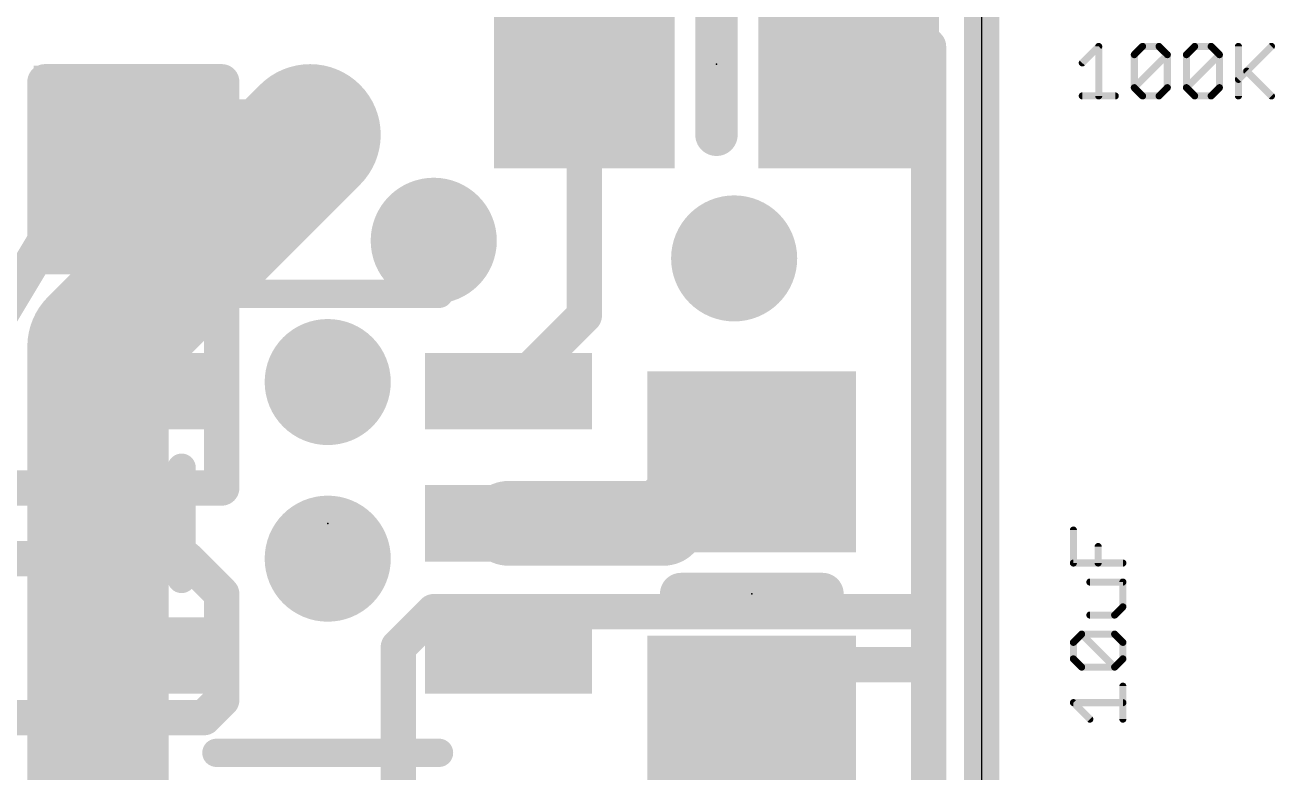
# Model space of a CAD drawing. Extents: x -2.1 to 12.3, y -0.9 to 15.4.
# Drawn here: x 3.29 to 12.27, y 4.82 to 10.19 of the extents above; entities that cross this region are included whole.
import ezdxf

# ---------------------------------------------------------------- set-up
doc = ezdxf.new("R2010")
doc.units = 0
for name, color, linetype in [('1', 12, 'CONTINUOUS'), ('16', 132, 'CONTINUOUS'), ('18', 110, 'CONTINUOUS'), ('20', 53, 'CONTINUOUS'), ('21', 40, 'CONTINUOUS'), ('23', 53, 'CONTINUOUS'), ('27', 253, 'CONTINUOUS')]:
    doc.layers.add(name, color=color, linetype=linetype)

# ---------------------------------------------------------------- blocks, each defined once
blk = doc.blocks.new('RECT')
blk.add_solid([(-0.5, -0.5), (0.5, -0.5), (-0.5, 0.5), (0.5, 0.5)])
blk = doc.blocks.new('ROUNDV')
at = {"const_width": 0.5}
blk.add_lwpolyline([(0, -0.25, 1), (0, 0.25, 1), (0, -0.25)], format="xyb", dxfattribs=at)

msp = doc.modelspace()

# ---------------------------------------------------------------- linework, layer by layer
at = {"layer": '1'}
for points, const_width in [([(10.16, 15.24), (10.16, 0)], 0.254), ([(7.366, 9.967), (7.366, 11.43)], 0.254), ([(7.305, 9.906), (7.366, 9.967)], 0.254), ([(7.305, 9.906), (7.305, 8.0979)], 0.254), ([(9.271, 9.906), (9.205, 9.906)], 0.254), ([(9.779, 9.398), (9.271, 9.906)], 0.254), ([(4.699, 9.779), (3.429, 9.779)], 0.254), ([(3.429, 9.779), (3.429, 8.636)], 0.254), ([(4.699, 6.858), (4.699, 9.779)], 0.254), ([(5.334, 9.398), (5.08, 9.144)], 1.016), ([(5.08, 9.144), (3.998, 9.144)], 1.016), ([(9.779, 9.398), (9.779, 5.588)], 0.254), ([(3.429, 8.636), (3.048, 8.001)], 0.254), ([(7.305, 8.0979), (6.7611, 7.554)], 0.254), ([(7.874, 6.604), (8.509, 7.239)], 0.6096), ([(1.016, 6.858), (4.699, 6.858)], 0.254), ([(6.7611, 6.604), (7.874, 6.604)], 0.6096), ([(1.016, 6.35), (4.445, 6.35)], 0.254), ([(4.445, 6.35), (4.699, 6.096)], 0.254), ([(4.699, 6.096), (4.699, 5.334)], 0.254), ([(6.223, 5.969), (5.969, 5.715)], 0.254), ([(9.779, 5.969), (6.223, 5.969)], 0.254), ([(9.779, 4.445), (9.779, 5.969)], 0.254), ([(5.969, 5.715), (5.969, 2.032)], 0.254), ([(9.779, 5.588), (8.509, 5.588)], 0.254), ([(8.509, 5.588), (8.509, 5.146)], 0.254), ([(4.699, 5.334), (4.572, 5.207)], 0.254), ([(4.572, 5.207), (1.016, 5.207)], 0.254)]:
    msp.add_lwpolyline(points, dxfattribs=dict(at, const_width=const_width))
for points, const_width in [([(7.4109, 9.9221, 1), (7.3211, 10.0119)], 0.127), ([(7.3685, 9.906, 1), (7.2415, 9.906)], 0.127), ([(7.2601, 9.9509, 1), (7.3499, 9.8611)], 0.127), ([(7.3025, 9.967, 1), (7.4295, 9.967)], 0.127), ([(9.205, 9.9695, 1), (9.205, 9.8425)], 0.127), ([(9.3159, 9.9509, 1), (9.2261, 9.8611)], 0.127), ([(9.271, 9.8425, 1), (9.271, 9.9695)], 0.127), ([(3.429, 9.8425, 1), (3.429, 9.7155)], 0.127), ([(3.4925, 9.779, 1), (3.3655, 9.779)], 0.127), ([(4.7625, 9.779, 1), (4.6355, 9.779)], 0.127), ([(4.699, 9.7155, 1), (4.699, 9.8425)], 0.127), ([(5.5136, 9.2184, 1), (5.1544, 9.5776)], 0.508), ([(3.998, 9.398, 1), (3.998, 8.89)], 0.508), ([(5.08, 8.89, 1), (5.08, 9.398)], 0.508), ([(4.9004, 9.3236, 1), (5.2596, 8.9644)], 0.508), ([(9.8425, 9.398, 1), (9.7155, 9.398)], 0.127), ([(9.7341, 9.3531, 1), (9.8239, 9.4429)], 0.127), ([(3.4835, 8.6033, 1), (3.3745, 8.6687)], 0.127), ([(3.3655, 8.636, 1), (3.4925, 8.636)], 0.127), ([(7.3499, 8.053, 1), (7.2601, 8.1428)], 0.127), ([(7.2415, 8.0979, 1), (7.3685, 8.0979)], 0.127), ([(6.7162, 7.5989, 1), (6.806, 7.5091)], 0.127), ([(8.6168, 7.1312, 1), (8.4012, 7.3468)], 0.3048), ([(4.6355, 6.858, 1), (4.7625, 6.858)], 0.127), ([(4.699, 6.7945, 1), (4.699, 6.9215)], 0.127), ([(6.7611, 6.7564, 1), (6.7611, 6.4516)], 0.3048), ([(7.7662, 6.7118, 1), (7.9818, 6.4962)], 0.3048), ([(7.874, 6.4516, 1), (7.874, 6.7564)], 0.3048), ([(4.4899, 6.3949, 1), (4.4001, 6.3051)], 0.127), ([(4.445, 6.2865, 1), (4.445, 6.4135)], 0.127), ([(4.7625, 6.096, 1), (4.6355, 6.096)], 0.127), ([(4.6541, 6.0511, 1), (4.7439, 6.1409)], 0.127), ([(6.223, 6.0325, 1), (6.223, 5.9055)], 0.127), ([(6.2679, 5.9241, 1), (6.1781, 6.0139)], 0.127), ([(9.8425, 5.969, 1), (9.7155, 5.969)], 0.127), ([(9.779, 5.9055, 1), (9.779, 6.0325)], 0.127), ([(6.0325, 5.715, 1), (5.9055, 5.715)], 0.127), ([(5.9241, 5.7599, 1), (6.0139, 5.6701)], 0.127), ([(8.509, 5.6515, 1), (8.509, 5.5245)], 0.127), ([(8.5725, 5.588, 1), (8.4455, 5.588)], 0.127), ([(9.779, 5.5245, 1), (9.779, 5.6515)], 0.127), ([(9.7155, 5.588, 1), (9.8425, 5.588)], 0.127), ([(4.6355, 5.334, 1), (4.7625, 5.334)], 0.127), ([(4.7439, 5.2891, 1), (4.6541, 5.3789)], 0.127), ([(4.5271, 5.2519, 1), (4.6169, 5.1621)], 0.127), ([(4.572, 5.1435, 1), (4.572, 5.2705)], 0.127), ([(8.4455, 5.146, 1), (8.5725, 5.146)], 0.127)]:
    msp.add_lwpolyline(points, format="xyb", dxfattribs=dict(at, const_width=const_width))
at = {"layer": '16'}
for points, const_width in [([(10.16, 15.24), (10.16, 0)], 0.254), ([(8.382, 11.43), (9.779, 10.033)], 0.254), ([(9.779, 10.033), (9.779, 3.429)], 0.254), ([(3.81, 7.874), (5.334, 9.398)], 1.016), ([(3.81, 2.54), (3.81, 7.874)], 1.016)]:
    msp.add_lwpolyline(points, dxfattribs=dict(at, const_width=const_width))
for points, const_width in [([(9.8425, 10.033, 1), (9.7155, 10.033)], 0.127), ([(9.7341, 9.9881, 1), (9.8239, 10.0779)], 0.127), ([(5.5136, 9.2184, 1), (5.1544, 9.5776)], 0.508), ([(4.064, 7.874, 1), (3.556, 7.874)], 0.508), ([(3.6304, 8.0536, 1), (3.9896, 7.6944)], 0.508)]:
    msp.add_lwpolyline(points, format="xyb", dxfattribs=dict(at, const_width=const_width))
at = {"layer": '20'}
msp.add_line((10.16, 12.7), (10.16, 0), dxfattribs=at)
at = {"layer": '21'}
for points, const_width in [([(8.255, 9.398), (8.255, 10.414)], 0.3048), ([(4.661, 8.254), (6.261, 8.254)], 0.2032), ([(4.411, 6.204), (4.411, 7.004)], 0.2032), ([(8.001, 6.096), (9.017, 6.096)], 0.3048), ([(4.661, 4.954), (6.261, 4.954)], 0.2032)]:
    msp.add_lwpolyline(points, dxfattribs=dict(at, const_width=const_width))
for points, const_width in [([(8.1788, 9.398, 1), (8.3312, 9.398)], 0.1524), ([(4.661, 8.3048, 1), (4.661, 8.2032)], 0.1016), ([(6.261, 8.2032, 1), (6.261, 8.3048)], 0.1016), ([(4.4618, 7.004, 1), (4.3602, 7.004)], 0.1016), ([(4.3602, 6.204, 1), (4.4618, 6.204)], 0.1016), ([(8.001, 6.1722, 1), (8.001, 6.0198)], 0.1524), ([(9.017, 6.0198, 1), (9.017, 6.1722)], 0.1524), ([(4.661, 5.0048, 1), (4.661, 4.9032)], 0.1016), ([(6.261, 4.9032, 1), (6.261, 5.0048)], 0.1016)]:
    msp.add_lwpolyline(points, format="xyb", dxfattribs=dict(at, const_width=const_width))
at = {"layer": '23'}
for p in [(8.255, 9.906), (5.461, 6.604), (8.509, 6.096)]:
    msp.add_point(p, dxfattribs=at)
at = {"layer": '27', "const_width": 0.0508}
for points in [[(10.8839, 9.9147), (11.0025, 10.0333)], [(11.0025, 10.0333), (11.0025, 9.6774)], [(11.2581, 9.974), (11.3174, 10.0333)], [(11.2581, 9.7367), (11.2581, 9.974)], [(11.2581, 9.7367), (11.4954, 9.974)], [(11.3174, 10.0333), (11.4361, 10.0333)], [(11.4361, 10.0333), (11.4954, 9.974)], [(11.4954, 9.974), (11.4954, 9.7367)], [(11.6323, 9.974), (11.6916, 10.0333)], [(11.6323, 9.7367), (11.6323, 9.974)], [(11.6323, 9.7367), (11.8696, 9.974)], [(11.6916, 10.0333), (11.8103, 10.0333)], [(11.8103, 10.0333), (11.8696, 9.974)], [(11.8696, 9.974), (11.8696, 9.7367)], [(12.0065, 10.0333), (12.0065, 9.6774)], [(12.0065, 9.796), (12.2438, 10.0333)], [(12.0658, 9.8553), (12.2438, 9.6774)], [(10.8839, 9.6774), (11.1212, 9.6774)], [(11.3174, 9.6774), (11.2581, 9.7367)], [(11.4361, 9.6774), (11.3174, 9.6774)], [(11.4954, 9.7367), (11.4361, 9.6774)], [(11.6916, 9.6774), (11.6323, 9.7367)], [(11.8103, 9.6774), (11.6916, 9.6774)], [(11.8696, 9.7367), (11.8103, 9.6774)], [(10.8201, 6.3187), (10.8201, 6.556)], [(10.9981, 6.3187), (10.9981, 6.4373)], [(11.176, 6.3187), (10.8201, 6.3187)], [(11.176, 6.1818), (10.9387, 6.1818)], [(11.176, 6.0038), (11.176, 6.1818)], [(11.1167, 5.9445), (11.176, 6.0038)], [(10.9387, 5.9445), (11.1167, 5.9445)], [(10.8201, 5.7482), (10.8794, 5.8075)], [(10.8201, 5.6296), (10.8201, 5.7482)], [(10.8794, 5.8075), (11.1167, 5.8075)], [(11.1167, 5.5703), (10.8794, 5.8075)], [(11.1167, 5.8075), (11.176, 5.7482)], [(11.176, 5.7482), (11.176, 5.6296)], [(10.8794, 5.5703), (10.8201, 5.6296)], [(11.1167, 5.5703), (10.8794, 5.5703)], [(11.176, 5.6296), (11.1167, 5.5703)], [(11.176, 5.1961), (11.176, 5.4333)], [(10.9387, 5.1961), (10.8201, 5.3147)], [(10.8201, 5.3147), (11.176, 5.3147)]]:
    msp.add_lwpolyline(points, dxfattribs=at)
at = {"layer": '27', "const_width": 0.0254}
for points in [[(11.0152, 10.0333, 1), (10.9898, 10.0333)], [(11.0115, 10.0243, 1), (10.9936, 10.0423)], [(11.2708, 9.974, 1), (11.2454, 9.974)], [(11.2491, 9.983, 1), (11.2671, 9.965)], [(11.3174, 10.046, 1), (11.3174, 10.0206)], [(11.3264, 10.0243, 1), (11.3084, 10.0423)], [(11.445, 10.0423, 1), (11.4271, 10.0243)], [(11.4361, 10.0206, 1), (11.4361, 10.046)], [(11.5081, 9.974, 1), (11.4827, 9.974)], [(11.5044, 9.965, 1), (11.4864, 9.983)], [(11.4864, 9.965, 1), (11.5044, 9.983)], [(11.645, 9.974, 1), (11.6196, 9.974)], [(11.6233, 9.983, 1), (11.6413, 9.965)], [(11.6916, 10.046, 1), (11.6916, 10.0206)], [(11.7006, 10.0243, 1), (11.6826, 10.0423)], [(11.8192, 10.0423, 1), (11.8013, 10.0243)], [(11.8103, 10.0206, 1), (11.8103, 10.046)], [(11.8823, 9.974, 1), (11.8569, 9.974)], [(11.8786, 9.965, 1), (11.8606, 9.983)], [(11.8606, 9.965, 1), (11.8786, 9.983)], [(12.0192, 10.0333, 1), (11.9938, 10.0333)], [(12.2528, 10.0243, 1), (12.2348, 10.0423)], [(10.8749, 9.9236, 1), (10.8929, 9.9057)], [(11.9975, 9.805, 1), (12.0155, 9.7871)], [(12.0748, 9.8643, 1), (12.0569, 9.8464)], [(10.8839, 9.6901, 1), (10.8839, 9.6647)], [(11.1212, 9.6647, 1), (11.1212, 9.6901)], [(11.2671, 9.7457, 1), (11.2491, 9.7277)], [(11.2491, 9.7457, 1), (11.2671, 9.7277)], [(11.2454, 9.7367, 1), (11.2708, 9.7367)], [(11.3174, 9.6901, 1), (11.3174, 9.6647)], [(11.4361, 9.6647, 1), (11.4361, 9.6901)], [(11.4827, 9.7367, 1), (11.5081, 9.7367)], [(11.5044, 9.7277, 1), (11.4864, 9.7457)], [(11.6413, 9.7457, 1), (11.6233, 9.7277)], [(11.6233, 9.7457, 1), (11.6413, 9.7277)], [(11.6196, 9.7367, 1), (11.645, 9.7367)], [(11.6916, 9.6901, 1), (11.6916, 9.6647)], [(11.8103, 9.6647, 1), (11.8103, 9.6901)], [(11.8569, 9.7367, 1), (11.8823, 9.7367)], [(11.8786, 9.7277, 1), (11.8606, 9.7457)], [(10.9898, 9.6774, 1), (11.0152, 9.6774)], [(11.3084, 9.6684, 1), (11.3264, 9.6864)], [(11.4271, 9.6864, 1), (11.445, 9.6684)], [(11.6826, 9.6684, 1), (11.7006, 9.6864)], [(11.8013, 9.6864, 1), (11.8192, 9.6684)], [(11.9938, 9.6774, 1), (12.0192, 9.6774)], [(12.2348, 9.6684, 1), (12.2528, 9.6864)], [(10.8328, 6.556, 1), (10.8074, 6.556)], [(11.0108, 6.4373, 1), (10.9854, 6.4373)], [(10.8201, 6.3314, 1), (10.8201, 6.306)], [(10.8074, 6.3187, 1), (10.8328, 6.3187)], [(10.9854, 6.3187, 1), (11.0108, 6.3187)], [(11.176, 6.306, 1), (11.176, 6.3314)], [(10.9387, 6.1944, 1), (10.9387, 6.1691)], [(11.1887, 6.1818, 1), (11.1633, 6.1818)], [(11.176, 6.1691, 1), (11.176, 6.1944)], [(11.185, 5.9948, 1), (11.167, 6.0128)], [(10.9387, 5.9572, 1), (10.9387, 5.9318)], [(11.1077, 5.9535, 1), (11.1257, 5.9355)], [(11.1167, 5.9318, 1), (11.1167, 5.9572)], [(11.1633, 6.0038, 1), (11.1887, 6.0038)], [(10.8328, 5.7482, 1), (10.8074, 5.7482)], [(10.8111, 5.7572, 1), (10.8291, 5.7392)], [(10.8794, 5.8202, 1), (10.8794, 5.7948)], [(10.8884, 5.8165, 1), (10.8704, 5.7986)], [(10.8884, 5.7986, 1), (10.8704, 5.8165)], [(11.1257, 5.8165, 1), (11.1077, 5.7986)], [(11.1167, 5.7948, 1), (11.1167, 5.8202)], [(11.1887, 5.7482, 1), (11.1633, 5.7482)], [(11.167, 5.7392, 1), (11.185, 5.7572)], [(10.8291, 5.6386, 1), (10.8111, 5.6206)], [(10.8074, 5.6296, 1), (10.8328, 5.6296)], [(10.8794, 5.583, 1), (10.8794, 5.5576)], [(10.8704, 5.5613, 1), (10.8884, 5.5793)], [(11.1077, 5.5793, 1), (11.1257, 5.5613)], [(11.1077, 5.5613, 1), (11.1257, 5.5793)], [(11.1167, 5.5576, 1), (11.1167, 5.583)], [(11.1633, 5.6296, 1), (11.1887, 5.6296)], [(11.185, 5.6206, 1), (11.167, 5.6386)], [(11.1887, 5.4333, 1), (11.1633, 5.4333)], [(10.8291, 5.3237, 1), (10.8111, 5.3057)], [(10.8201, 5.3274, 1), (10.8201, 5.302)], [(11.176, 5.302, 1), (11.176, 5.3274)], [(10.9298, 5.1871, 1), (10.9477, 5.205)], [(11.1633, 5.1961, 1), (11.1887, 5.1961)]]:
    msp.add_lwpolyline(points, format="xyb", dxfattribs=at)

# ---------------------------------------------------------------- block references
at = {"layer": '1'}
for p, xscale, yscale, rotation in [((7.305, 9.906), 1.3, 1.5, 180), ((9.205, 9.906), 1.3, 1.5, 180), ((3.998, 9.144), 1.3, 1.5, 180), ((4.1609, 7.554), 0.55, 1.2, 90), ((6.7611, 7.554), 0.55, 1.2, 90), ((8.509, 7.046), 1.3, 1.5, 90), ((6.7611, 6.604), 0.55, 1.2, 90), ((4.1609, 5.654), 0.55, 1.2, 90), ((6.7611, 5.654), 0.55, 1.2, 90), ((8.509, 5.146), 1.3, 1.5, 90)]:
    msp.add_blockref('RECT', p, dxfattribs=dict(at, xscale=xscale, yscale=yscale, rotation=rotation))
at = {"layer": '18', "xscale": 0.9064, "yscale": 0.9064}
for p in [(5.334, 9.398), (5.334, 9.398), (6.223, 8.636), (6.223, 8.636), (8.382, 8.509), (8.382, 8.509), (5.461, 7.62), (5.461, 7.62), (5.461, 6.35), (5.461, 6.35)]:
    msp.add_blockref('ROUNDV', p, dxfattribs=at)

doc.saveas('drawing.dxf')
